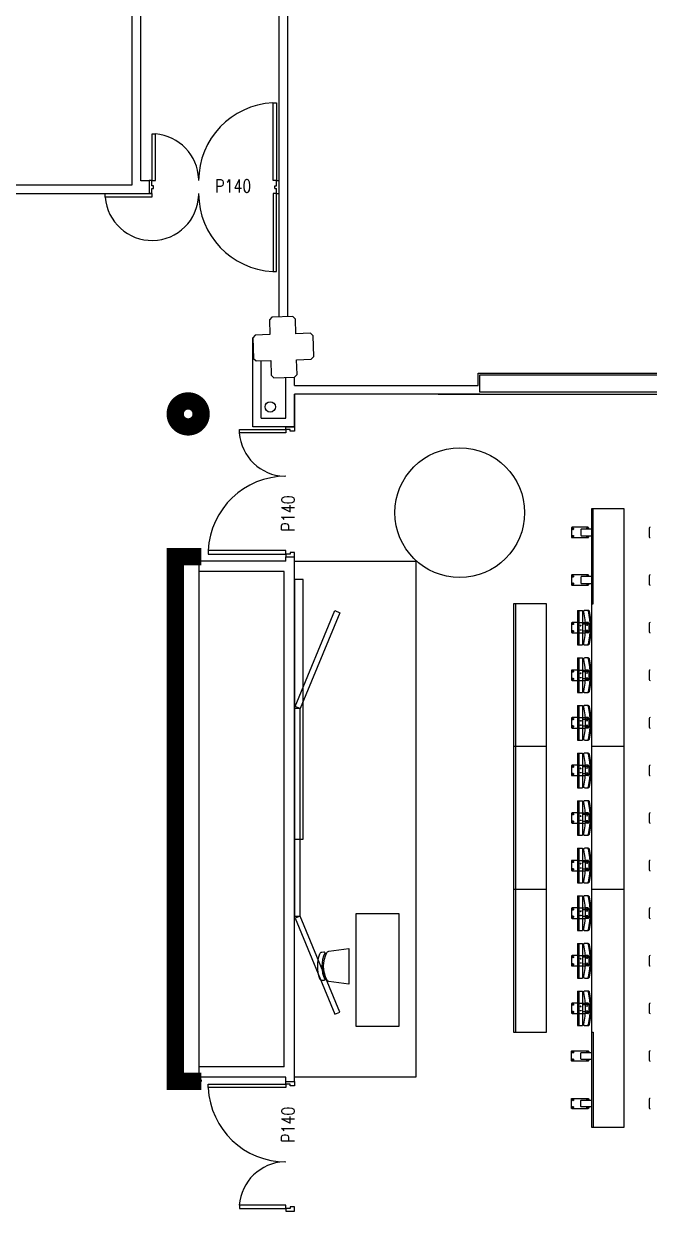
# Model space of a CAD drawing. Header units: centimetres. Extents: x -1707 to 3112, y 43 to 5669.
# Drawn here: x 147.8 to 155.03, y 52.8 to 66.52 of the extents above; entities that cross this region are included whole.
import ezdxf
from ezdxf.enums import TextEntityAlignment as Align

# ---------------------------------------------------------------- set-up
doc = ezdxf.new("R2010")
doc.units = ezdxf.units.CM
doc.header["$LTSCALE"] = 100
doc.header["$MEASUREMENT"] = 0
doc.linetypes.add('CACHE', pattern=[0.375, 0.25, -0.125])
doc.layers.add('1-cloison', color=9, linetype='Continuous')
doc.styles.add('ATT', font='ROMANS', dxfattribs={"width": 0.8, "height": 0.15})

# ---------------------------------------------------------------- blocks, each defined once
blk = doc.blocks.new('P140c10g')
for p, q in [((3, 99.9), (3, 10)), ((7, 99.9), (3, 99.9)), ((7, 10), (7, 99.9)), ((143, 10), (143, 63.9)), ((143, 63.9), (147, 63.9)), ((147, 63.9), (147, 10)), ((0, 10), (0, 0)), ((3, 10), (0, 10)), ((0, 0), (5, 0)), ((3, 10), (7, 10)), ((3, 5), (3, 10)), ((5, 5), (3, 5)), ((5, 0), (5, 5)), ((147, 10), (143, 10)), ((145, 0), (145, 5)), ((145, 5), (147, 5)), ((150, 0), (145, 0)), ((147, 10), (150, 10)), ((147, 5), (147, 10)), ((150, 10), (150, 0))]:
    blk.add_line(p, q)
for centre, radius, start, end in [((3, 10), 90, 0, 87.2706), ((147, 10), 54.1, 94.2439, 177.9959)]:
    blk.add_arc(centre, radius, start, end)
at = {"style": 'ATT', "width": 0.8, "flags": 8}
blk.add_attdef('REF1', text='', height=15, dxfattribs=at).set_placement((50, 0), align=Align.CENTER)
blk = doc.blocks.new('P140c10d')
for p, q in [((-7, 99.9), (-3, 99.9)), ((-7, 10), (-7, 99.9)), ((-3, 99.9), (-3, 10)), ((-143, 63.9), (-147, 63.9)), ((-147, 63.9), (-147, 10)), ((-143, 10), (-143, 63.9)), ((-150, 10), (-150, 0)), ((-147, 10), (-150, 10)), ((-150, 0), (-145, 0)), ((-147, 10), (-143, 10)), ((-147, 5), (-147, 10)), ((-145, 5), (-147, 5)), ((-145, 0), (-145, 5)), ((-3, 10), (-7, 10)), ((-5, 0), (-5, 5)), ((-5, 5), (-3, 5)), ((0, 0), (-5, 0)), ((-3, 10), (0, 10)), ((-3, 5), (-3, 10)), ((0, 10), (0, 0))]:
    blk.add_line(p, q)
for centre, radius, start, end in [((-3, 10), 90, 92.7294, 180), ((-147, 10), 54.1, 2.0041, 85.7561)]:
    blk.add_arc(centre, radius, start, end)
at = {"style": 'ATT', "width": 0.8, "flags": 8}
blk.add_attdef('REF1', text='', height=15, dxfattribs=at).set_placement((-50, 0), align=Align.CENTER)
blk = doc.blocks.new('A$C52C33C4F')
for points in [[(-31.1, -16.4, -0.27999), (-33.5, -14.5, -0.175744), (-33.5, 14.5, -0.27999), (-31.1, 16.4), (-28.9, 16.6, -0.586174), (-27.9, 15.3, 0.212675), (-27.9, -15.3, -0.586174), (-28.9, -16.6), (-31.1, -16.4)], [(-31.1, -16.4, -0.27999), (-33.5, -14.5, -0.175744), (-33.5, 14.5, -0.27999), (-31.1, 16.4), (-28.9, 16.6, -0.586174), (-27.9, 15.3, 0.212675), (-27.9, -15.3, -0.586174), (-28.9, -16.6), (-31.1, -16.4)], [(-25.5, -15.8, -0.233679), (-25.5, 15.8, -0.250239), (-23.3, 17.4), (0, 20.5), (0, -20.5), (-23.3, -17.4, -0.250239)]]:
    blk.add_lwpolyline(points, format="xyb", close=True)

msp = doc.modelspace()

# ---------------------------------------------------------------- linework, layer by layer
at = {"layer": '1-cloison', "color": 7}
for p, q in [((149.048, 64.656), (149.048, 69.38)), ((149.148, 64.705), (149.148, 69.273)), ((150.748, 63.131), (150.748, 67.646)), ((150.848, 63.134), (150.848, 67.646)), ((150.678, 65.605), (150.718, 65.605)), ((150.678, 64.706), (150.678, 65.605)), ((150.718, 65.605), (150.718, 64.706)), ((149.318, 65.245), (149.278, 65.245)), ((149.278, 65.245), (149.278, 64.706)), ((149.318, 64.706), (149.318, 65.245)), ((146.882, 64.656), (149.048, 64.656)), ((149.248, 64.706), (149.248, 64.556)), ((149.278, 64.706), (149.248, 64.706)), ((149.278, 64.706), (149.318, 64.706)), ((149.278, 64.646), (149.278, 64.706)), ((149.298, 64.646), (149.278, 64.646)), ((149.298, 64.616), (149.298, 64.646)), ((150.718, 64.706), (150.678, 64.706)), ((150.698, 64.646), (150.718, 64.646)), ((150.698, 64.616), (150.698, 64.646)), ((150.718, 64.706), (150.748, 64.706)), ((150.718, 64.646), (150.718, 64.706)), ((150.748, 64.556), (150.748, 64.706)), ((146.882, 64.556), (149.128, 64.556)), ((147.545, 64.556), (149.248, 64.556)), ((148.738, 64.556), (149.278, 64.556)), ((148.738, 64.516), (148.738, 64.556)), ((149.278, 64.516), (148.738, 64.516)), ((149.278, 64.556), (149.248, 64.556)), ((149.278, 64.556), (149.278, 64.616)), ((149.278, 64.616), (149.298, 64.616)), ((149.278, 64.556), (149.278, 64.516)), ((150.678, 64.556), (150.678, 63.657)), ((150.718, 64.556), (150.678, 64.556)), ((150.698, 64.616), (150.718, 64.616)), ((150.718, 64.556), (150.718, 64.616)), ((150.718, 64.556), (150.748, 64.556)), ((150.718, 63.657), (150.718, 64.556)), ((150.848, 64.092), (150.848, 64.122)), ((150.678, 63.657), (150.718, 63.657)), ((150.443, 61.86), (150.443, 62.891)), ((150.543, 62.34), (150.543, 62.627)), ((153.05, 62.48), (160.429, 62.48)), ((153.05, 62.34), (153.05, 62.48)), ((150.543, 61.96), (150.543, 62.34)), ((150.828, 62.24), (150.828, 62.434)), ((150.928, 62.339), (150.928, 62.434)), ((150.828, 61.96), (150.828, 62.24)), ((150.928, 61.86), (150.928, 62.24)), ((152.588, 62.24), (159.959, 62.24)), ((154.359, 60.915), (154.359, 53.765)), ((154.739, 60.915), (154.359, 60.915)), ((154.359, 60.915), (154.359, 53.765)), ((154.381, 59.815), (154.381, 60.915)), ((154.739, 53.765), (154.739, 60.915)), ((155.028, 60.69), (155.028, 60.59)), ((155.028, 60.14), (155.028, 60.04)), ((153.839, 59.815), (153.459, 59.815)), ((153.459, 59.815), (153.459, 54.865)), ((153.481, 59.815), (153.481, 54.865)), ((153.839, 54.865), (153.839, 59.815)), ((154.359, 59.815), (154.381, 59.815)), ((154.128, 59.59), (154.128, 59.49)), ((154.199, 59.6), (154.138, 59.6)), ((154.255, 59.6), (154.286, 59.6)), ((154.287, 59.58), (154.255, 59.58)), ((155.028, 59.59), (155.028, 59.49)), ((154.138, 59.48), (154.199, 59.48)), ((154.287, 59.5), (154.255, 59.5)), ((154.255, 59.48), (154.286, 59.48)), ((154.128, 59.04), (154.128, 58.94)), ((154.199, 59.05), (154.138, 59.05)), ((154.255, 59.05), (154.286, 59.05)), ((154.287, 59.03), (154.255, 59.03)), ((155.028, 59.04), (155.028, 58.94)), ((154.138, 58.93), (154.199, 58.93)), ((154.287, 58.95), (154.255, 58.95)), ((154.255, 58.93), (154.286, 58.93)), ((154.128, 58.49), (154.128, 58.39)), ((154.199, 58.5), (154.138, 58.5)), ((154.255, 58.5), (154.286, 58.5)), ((154.287, 58.48), (154.255, 58.48)), ((155.028, 58.49), (155.028, 58.39)), ((154.138, 58.38), (154.199, 58.38)), ((154.287, 58.4), (154.255, 58.4)), ((154.255, 58.38), (154.286, 58.38)), ((153.839, 58.165), (153.459, 58.165)), ((154.739, 58.165), (154.359, 58.165)), ((154.128, 57.94), (154.128, 57.84)), ((154.199, 57.95), (154.138, 57.95)), ((154.255, 57.95), (154.286, 57.95)), ((154.287, 57.93), (154.255, 57.93)), ((155.028, 57.94), (155.028, 57.84)), ((154.138, 57.83), (154.199, 57.83)), ((154.287, 57.85), (154.255, 57.85)), ((154.255, 57.83), (154.286, 57.83)), ((154.128, 57.39), (154.128, 57.29)), ((154.199, 57.4), (154.138, 57.4)), ((154.255, 57.4), (154.286, 57.4)), ((154.287, 57.38), (154.255, 57.38)), ((155.028, 57.39), (155.028, 57.29)), ((154.138, 57.28), (154.199, 57.28)), ((154.287, 57.3), (154.255, 57.3)), ((154.255, 57.28), (154.286, 57.28)), ((154.128, 56.84), (154.128, 56.74)), ((154.199, 56.85), (154.138, 56.85)), ((154.255, 56.85), (154.286, 56.85)), ((154.287, 56.83), (154.255, 56.83)), ((155.028, 56.84), (155.028, 56.74)), ((154.138, 56.73), (154.199, 56.73)), ((154.287, 56.75), (154.255, 56.75)), ((154.255, 56.73), (154.286, 56.73)), ((153.839, 56.515), (153.459, 56.515)), ((154.739, 56.515), (154.359, 56.515)), ((154.128, 56.29), (154.128, 56.19)), ((154.199, 56.3), (154.138, 56.3)), ((154.255, 56.3), (154.286, 56.3)), ((154.287, 56.28), (154.255, 56.28)), ((155.028, 56.29), (155.028, 56.19)), ((152.136, 56.234), (151.636, 56.234)), ((151.636, 56.234), (151.636, 54.934)), ((152.136, 54.934), (152.136, 56.234)), ((154.138, 56.18), (154.199, 56.18)), ((154.287, 56.2), (154.255, 56.2)), ((154.255, 56.18), (154.286, 56.18)), ((154.128, 55.74), (154.128, 55.64)), ((154.199, 55.75), (154.138, 55.75)), ((154.255, 55.75), (154.286, 55.75)), ((154.287, 55.73), (154.255, 55.73)), ((155.028, 55.74), (155.028, 55.64)), ((154.138, 55.63), (154.199, 55.63)), ((154.287, 55.65), (154.255, 55.65)), ((154.255, 55.63), (154.286, 55.63)), ((154.128, 55.19), (154.128, 55.09)), ((154.199, 55.2), (154.138, 55.2)), ((154.255, 55.2), (154.286, 55.2)), ((154.287, 55.18), (154.255, 55.18)), ((155.028, 55.19), (155.028, 55.09)), ((154.138, 55.08), (154.199, 55.08)), ((154.287, 55.1), (154.255, 55.1)), ((154.255, 55.08), (154.286, 55.08)), ((151.636, 54.934), (152.136, 54.934)), ((153.459, 54.865), (153.839, 54.865)), ((154.359, 54.865), (154.381, 54.865)), ((154.381, 54.865), (154.381, 53.765)), ((155.028, 54.64), (155.028, 54.54)), ((149.848, 54.315), (149.848, 54.295)), ((152.328, 54.345), (150.928, 54.345)), ((150.928, 54.315), (150.928, 54.315)), ((155.028, 54.09), (155.028, 53.99)), ((154.359, 53.765), (154.739, 53.765))]:
    msp.add_line(p, q, dxfattribs=at)
at = {"layer": '1-cloison', "color": 7, "ltscale": 2}
for p, q in [((149.248, 64.705), (149.148, 64.705)), ((150.828, 60.31), (149.823, 60.31)), ((150.828, 60.31), (150.828, 60.36)), ((150.928, 54.345), (150.928, 60.36)), ((150.928, 54.295), (150.928, 60.34)), ((150.808, 60.19), (149.823, 60.19)), ((150.808, 54.465), (150.808, 60.19)), ((150.808, 54.465), (149.823, 54.465)), ((150.599, 54.465), (149.823, 54.465)), ((150.599, 54.345), (149.823, 54.345)), ((150.828, 54.345), (150.599, 54.345)), ((150.828, 54.295), (150.828, 54.345)), ((150.828, 54.295), (150.828, 54.315)), ((150.828, 54.295), (150.828, 54.315)), ((150.828, 54.295), (150.828, 54.315))]:
    msp.add_line(p, q, dxfattribs=at)
at = {"layer": '1-cloison', "color": 7, "linetype": 'ByBlock'}
for p, q in [((154.199, 59.74), (154.199, 59.34)), ((154.199, 59.74), (154.255, 59.74)), ((154.216, 59.74), (154.216, 59.34)), ((154.255, 59.74), (154.255, 59.34)), ((154.199, 59.34), (154.255, 59.34)), ((154.199, 59.19), (154.199, 58.79)), ((154.199, 59.19), (154.255, 59.19)), ((154.216, 59.19), (154.216, 58.79)), ((154.255, 59.19), (154.255, 58.79)), ((154.199, 58.79), (154.255, 58.79)), ((154.199, 58.64), (154.199, 58.24)), ((154.199, 58.64), (154.255, 58.64)), ((154.216, 58.64), (154.216, 58.24)), ((154.255, 58.64), (154.255, 58.24)), ((154.199, 58.24), (154.255, 58.24)), ((154.199, 58.09), (154.199, 57.69)), ((154.199, 58.09), (154.255, 58.09)), ((154.216, 58.09), (154.216, 57.69)), ((154.255, 58.09), (154.255, 57.69)), ((154.199, 57.69), (154.255, 57.69)), ((154.199, 57.54), (154.199, 57.14)), ((154.199, 57.54), (154.255, 57.54)), ((154.216, 57.54), (154.216, 57.14)), ((154.255, 57.54), (154.255, 57.14)), ((154.199, 57.14), (154.255, 57.14)), ((154.199, 56.99), (154.199, 56.59)), ((154.199, 56.99), (154.255, 56.99)), ((154.216, 56.99), (154.216, 56.59)), ((154.255, 56.99), (154.255, 56.59)), ((154.199, 56.59), (154.255, 56.59)), ((154.199, 56.44), (154.199, 56.04)), ((154.199, 56.44), (154.255, 56.44)), ((154.216, 56.44), (154.216, 56.04)), ((154.255, 56.44), (154.255, 56.04)), ((154.199, 56.04), (154.255, 56.04)), ((154.199, 55.89), (154.199, 55.49)), ((154.199, 55.89), (154.255, 55.89)), ((154.216, 55.89), (154.216, 55.49)), ((154.255, 55.89), (154.255, 55.49)), ((154.199, 55.49), (154.255, 55.49)), ((154.199, 55.34), (154.199, 54.94)), ((154.199, 55.34), (154.255, 55.34)), ((154.216, 55.34), (154.216, 54.94)), ((154.255, 55.34), (154.255, 54.94)), ((154.199, 54.94), (154.255, 54.94))]:
    msp.add_line(p, q, dxfattribs=at)
at = {"layer": '1-cloison', "color": 7, "linetype": 'CACHE'}
for p, q in [((154.199, 59.6), (154.255, 59.6)), ((154.318, 59.6), (154.286, 59.6)), ((154.328, 59.59), (154.328, 59.49)), ((154.199, 59.48), (154.255, 59.48)), ((154.318, 59.48), (154.286, 59.48)), ((154.199, 59.05), (154.255, 59.05)), ((154.318, 59.05), (154.286, 59.05)), ((154.328, 59.04), (154.328, 58.94)), ((154.199, 58.93), (154.255, 58.93)), ((154.318, 58.93), (154.286, 58.93)), ((154.199, 58.5), (154.255, 58.5)), ((154.318, 58.5), (154.286, 58.5)), ((154.328, 58.49), (154.328, 58.39)), ((154.199, 58.38), (154.255, 58.38)), ((154.318, 58.38), (154.286, 58.38)), ((154.199, 57.95), (154.255, 57.95)), ((154.318, 57.95), (154.286, 57.95)), ((154.328, 57.94), (154.328, 57.84)), ((154.199, 57.83), (154.255, 57.83)), ((154.318, 57.83), (154.286, 57.83)), ((154.199, 57.4), (154.255, 57.4)), ((154.318, 57.4), (154.286, 57.4)), ((154.328, 57.39), (154.328, 57.29)), ((154.199, 57.28), (154.255, 57.28)), ((154.318, 57.28), (154.286, 57.28)), ((154.199, 56.85), (154.255, 56.85)), ((154.318, 56.85), (154.286, 56.85)), ((154.328, 56.84), (154.328, 56.74)), ((154.199, 56.73), (154.255, 56.73)), ((154.318, 56.73), (154.286, 56.73)), ((154.199, 56.3), (154.255, 56.3)), ((154.318, 56.3), (154.286, 56.3)), ((154.328, 56.29), (154.328, 56.19)), ((154.199, 56.18), (154.255, 56.18)), ((154.318, 56.18), (154.286, 56.18)), ((154.199, 55.75), (154.255, 55.75)), ((154.318, 55.75), (154.286, 55.75)), ((154.328, 55.74), (154.328, 55.64)), ((154.199, 55.63), (154.255, 55.63)), ((154.318, 55.63), (154.286, 55.63)), ((154.199, 55.2), (154.255, 55.2)), ((154.318, 55.2), (154.286, 55.2)), ((154.328, 55.19), (154.328, 55.09)), ((154.199, 55.08), (154.255, 55.08)), ((154.318, 55.08), (154.286, 55.08))]:
    msp.add_line(p, q, dxfattribs=at)
at = {"layer": '1-cloison', "color": 7}
for points in [[(160.429, 63.34), (160.629, 63.34), (160.629, 62.26), (153.07, 62.26), (153.07, 62.46), (160.429, 62.46), (160.429, 63.34)], [(154.304, 60.68), (154.303, 60.682), (154.307, 60.689), (154.314, 60.689), (154.318, 60.682), (154.317, 60.68)], [(154.304, 60.6), (154.303, 60.598), (154.307, 60.592), (154.314, 60.592), (154.318, 60.598), (154.317, 60.6)], [(154.304, 60.13), (154.303, 60.132), (154.307, 60.139), (154.314, 60.139), (154.318, 60.132), (154.317, 60.13)], [(154.304, 60.05), (154.303, 60.048), (154.307, 60.042), (154.314, 60.042), (154.318, 60.048), (154.317, 60.05)], [(154.304, 54.63), (154.303, 54.632), (154.307, 54.639), (154.314, 54.639), (154.318, 54.632), (154.317, 54.63)], [(154.304, 54.55), (154.303, 54.548), (154.307, 54.542), (154.314, 54.542), (154.318, 54.548), (154.317, 54.55)], [(154.304, 54.08), (154.303, 54.082), (154.307, 54.089), (154.314, 54.089), (154.318, 54.082), (154.317, 54.08)], [(154.304, 54), (154.303, 53.998), (154.307, 53.992), (154.314, 53.992), (154.318, 53.998), (154.317, 54)]]:
    msp.add_lwpolyline(points, dxfattribs=at)
at = {"layer": '1-cloison', "color": 7, "flags": 128}
msp.add_lwpolyline([(150.666, 63.128), (150.637, 63.097), (150.642, 62.928), (150.473, 62.922), (150.443, 62.891), (150.451, 62.652), (150.482, 62.622), (150.652, 62.628), (150.657, 62.458), (150.688, 62.429), (150.928, 62.436), (150.957, 62.467), (150.951, 62.637), (151.121, 62.642), (151.15, 62.673), (151.143, 62.913), (151.112, 62.942), (150.942, 62.937), (150.937, 63.107), (150.906, 63.136)], close=True, dxfattribs=at)
at = {"layer": '1-cloison', "color": 7, "ltscale": 2}
for points in [[(150.928, 62.339), (153.05, 62.34)], [(150.928, 62.24), (150.928, 62.24), (150.928, 61.86), (150.443, 61.86), (150.443, 61.86)], [(153.07, 62.24), (153.07, 62.24), (153.07, 62.24), (150.928, 62.24)], [(150.543, 61.96), (150.828, 61.96)]]:
    msp.add_lwpolyline(points, dxfattribs=at)
at = {"layer": '1-cloison', "color": 7, "linetype": 'Continuous', "ltscale": 2, "const_width": 0.2, "elevation": 0.2}
msp.add_lwpolyline([(149.547, 62.01, 1.000137), (149.847, 62.01, 0.999863), (149.547, 62.01, 2.711604)], format="xyb", dxfattribs=at)
at = {"layer": '1-cloison', "color": 7}
for points in [[(154.328, 60.68), (154.328, 60.69, 0.414214), (154.318, 60.7), (154.138, 60.7, 0.414214), (154.128, 60.69), (154.128, 60.59, 0.414214), (154.138, 60.58), (154.318, 60.58, 0.414214), (154.328, 60.59), (154.328, 60.6)], [(154.352, 60.68), (154.244, 60.68, 0.414214), (154.239, 60.675), (154.239, 60.605, 0.414214), (154.244, 60.6), (154.352, 60.6)], [(154.328, 60.13), (154.328, 60.14, 0.414214), (154.318, 60.15), (154.138, 60.15, 0.414214), (154.128, 60.14), (154.128, 60.04, 0.414214), (154.138, 60.03), (154.318, 60.03, 0.414214), (154.328, 60.04), (154.328, 60.05)], [(154.352, 60.13), (154.244, 60.13, 0.414214), (154.239, 60.125), (154.239, 60.055, 0.414214), (154.244, 60.05), (154.352, 60.05)], [(154.328, 54.55), (154.328, 54.54, -0.414214), (154.318, 54.53), (154.138, 54.53, -0.414214), (154.128, 54.54), (154.128, 54.64, -0.414214), (154.138, 54.65), (154.318, 54.65, -0.414214), (154.328, 54.64), (154.328, 54.63)], [(154.352, 54.55), (154.244, 54.55, -0.414214), (154.239, 54.555), (154.239, 54.625, -0.414214), (154.244, 54.63), (154.352, 54.63)], [(154.328, 54), (154.328, 53.99, -0.414214), (154.318, 53.98), (154.138, 53.98, -0.414214), (154.128, 53.99), (154.128, 54.09, -0.414214), (154.138, 54.1), (154.318, 54.1, -0.414214), (154.328, 54.09), (154.328, 54.08)], [(154.352, 54), (154.244, 54, -0.414214), (154.239, 54.005), (154.239, 54.075, -0.414214), (154.244, 54.08), (154.352, 54.08)]]:
    msp.add_lwpolyline(points, format="xyb", dxfattribs=at)
for points in [[(154.143, 60.689), (154.139, 60.682), (154.143, 60.676), (154.15, 60.676), (154.154, 60.682), (154.15, 60.689)], [(154.143, 60.592), (154.139, 60.598), (154.143, 60.605), (154.15, 60.605), (154.154, 60.598), (154.15, 60.592)], [(149.572, 54.345), (149.823, 54.345), (149.823, 60.31), (149.572, 60.31)], [(150.928, 60.31), (152.328, 60.31), (152.328, 54.345), (150.928, 54.345)], [(154.143, 60.139), (154.139, 60.132), (154.143, 60.126), (154.15, 60.126), (154.154, 60.132), (154.15, 60.139)], [(151.028, 60.095), (150.928, 60.095), (150.928, 57.095), (151.028, 57.095)], [(154.143, 60.042), (154.139, 60.048), (154.143, 60.055), (154.15, 60.055), (154.154, 60.048), (154.15, 60.042)], [(150.991, 58.605), (150.933, 58.629), (151.394, 59.737), (151.452, 59.713)], [(154.15, 59.589), (154.153, 59.583), (154.15, 59.576), (154.142, 59.576), (154.138, 59.583), (154.142, 59.589)], [(154.15, 59.491), (154.153, 59.498), (154.15, 59.504), (154.142, 59.504), (154.138, 59.498), (154.142, 59.491)], [(154.15, 59.039), (154.153, 59.033), (154.15, 59.026), (154.142, 59.026), (154.138, 59.033), (154.142, 59.039)], [(154.15, 58.941), (154.153, 58.948), (154.15, 58.954), (154.142, 58.954), (154.138, 58.948), (154.142, 58.941)], [(150.991, 58.605), (150.928, 58.605), (150.928, 56.205), (150.991, 56.205)], [(154.15, 58.489), (154.153, 58.483), (154.15, 58.476), (154.142, 58.476), (154.138, 58.483), (154.142, 58.489)], [(154.15, 58.391), (154.153, 58.398), (154.15, 58.404), (154.142, 58.404), (154.138, 58.398), (154.142, 58.391)], [(154.15, 57.939), (154.153, 57.933), (154.15, 57.926), (154.142, 57.926), (154.138, 57.933), (154.142, 57.939)], [(154.15, 57.841), (154.153, 57.848), (154.15, 57.854), (154.142, 57.854), (154.138, 57.848), (154.142, 57.841)], [(154.15, 57.389), (154.153, 57.383), (154.15, 57.376), (154.142, 57.376), (154.138, 57.383), (154.142, 57.389)], [(154.15, 57.291), (154.153, 57.298), (154.15, 57.304), (154.142, 57.304), (154.138, 57.298), (154.142, 57.291)], [(154.15, 56.839), (154.153, 56.833), (154.15, 56.826), (154.142, 56.826), (154.138, 56.833), (154.142, 56.839)], [(154.15, 56.741), (154.153, 56.748), (154.15, 56.754), (154.142, 56.754), (154.138, 56.748), (154.142, 56.741)], [(154.15, 56.289), (154.153, 56.283), (154.15, 56.276), (154.142, 56.276), (154.138, 56.283), (154.142, 56.289)], [(150.991, 56.205), (150.933, 56.181), (151.394, 55.073), (151.452, 55.097)], [(154.15, 56.191), (154.153, 56.198), (154.15, 56.204), (154.142, 56.204), (154.138, 56.198), (154.142, 56.191)], [(154.15, 55.739), (154.153, 55.733), (154.15, 55.726), (154.142, 55.726), (154.138, 55.733), (154.142, 55.739)], [(154.15, 55.641), (154.153, 55.648), (154.15, 55.654), (154.142, 55.654), (154.138, 55.648), (154.142, 55.641)], [(154.15, 55.189), (154.153, 55.183), (154.15, 55.176), (154.142, 55.176), (154.138, 55.183), (154.142, 55.189)], [(154.15, 55.091), (154.153, 55.098), (154.15, 55.104), (154.142, 55.104), (154.138, 55.098), (154.142, 55.091)], [(154.143, 54.639), (154.139, 54.632), (154.143, 54.626), (154.15, 54.626), (154.154, 54.632), (154.15, 54.639)], [(154.143, 54.542), (154.139, 54.548), (154.143, 54.555), (154.15, 54.555), (154.154, 54.548), (154.15, 54.542)], [(154.143, 54.089), (154.139, 54.082), (154.143, 54.076), (154.15, 54.076), (154.154, 54.082), (154.15, 54.089)], [(154.143, 53.992), (154.139, 53.998), (154.143, 54.005), (154.15, 54.005), (154.154, 53.998), (154.15, 53.992)]]:
    msp.add_lwpolyline(points, close=True, dxfattribs=at)
at = {"layer": '1-cloison', "color": 7, "ltscale": 2, "const_width": 0.2, "elevation": 0.2}
msp.add_lwpolyline([(149.848, 60.36), (149.547, 60.36), (149.547, 54.295), (149.848, 54.295)], dxfattribs=at)
at = {"layer": '1-cloison', "color": 7, "linetype": 'ByBlock'}
for points in [[(154.267, 59.359, 0.483507), (154.282, 59.34), (154.322, 59.34, 0.345619), (154.336, 59.352, 0.120525), (154.336, 59.729, 0.345528), (154.321, 59.74), (154.282, 59.74, 0.483604), (154.267, 59.722, -0.115929)], [(154.267, 58.809, 0.483507), (154.282, 58.79), (154.322, 58.79, 0.345619), (154.336, 58.802, 0.120525), (154.336, 59.179, 0.345528), (154.321, 59.19), (154.282, 59.19, 0.483604), (154.267, 59.172, -0.115929)], [(154.267, 58.259, 0.483507), (154.282, 58.24), (154.322, 58.24, 0.345619), (154.336, 58.252, 0.120525), (154.336, 58.629, 0.345528), (154.321, 58.64), (154.282, 58.64, 0.483604), (154.267, 58.622, -0.115929)], [(154.267, 57.709, 0.483507), (154.282, 57.69), (154.322, 57.69, 0.345619), (154.336, 57.702, 0.120525), (154.336, 58.079, 0.345528), (154.321, 58.09), (154.282, 58.09, 0.483604), (154.267, 58.072, -0.115929)], [(154.267, 57.159, 0.483507), (154.282, 57.14), (154.322, 57.14, 0.345619), (154.336, 57.152, 0.120525), (154.336, 57.529, 0.345528), (154.321, 57.54), (154.282, 57.54, 0.483604), (154.267, 57.522, -0.115929)], [(154.267, 56.609, 0.483507), (154.282, 56.59), (154.322, 56.59, 0.345619), (154.336, 56.602, 0.120525), (154.336, 56.979, 0.345528), (154.321, 56.99), (154.282, 56.99, 0.483604), (154.267, 56.972, -0.115929)], [(154.267, 56.059, 0.483507), (154.282, 56.04), (154.322, 56.04, 0.345619), (154.336, 56.052, 0.120525), (154.336, 56.429, 0.345528), (154.321, 56.44), (154.282, 56.44, 0.483604), (154.267, 56.422, -0.115929)], [(154.267, 55.509, 0.483507), (154.282, 55.49), (154.322, 55.49, 0.345619), (154.336, 55.502, 0.120525), (154.336, 55.879, 0.345528), (154.321, 55.89), (154.282, 55.89, 0.483604), (154.267, 55.872, -0.115929)], [(154.267, 54.959, 0.483507), (154.282, 54.94), (154.322, 54.94, 0.345619), (154.336, 54.952, 0.120525), (154.336, 55.329, 0.345528), (154.321, 55.34), (154.282, 55.34, 0.483604), (154.267, 55.322, -0.115929)]]:
    msp.add_lwpolyline(points, format="xyb", close=True, dxfattribs=at)
for points in [[(154.31, 59.34, 0.345619), (154.324, 59.352, 0.120525), (154.324, 59.729, 0.345528), (154.309, 59.74)], [(154.31, 58.79, 0.345619), (154.324, 58.802, 0.120525), (154.324, 59.179, 0.345528), (154.309, 59.19)], [(154.31, 58.24, 0.345619), (154.324, 58.252, 0.120525), (154.324, 58.629, 0.345528), (154.309, 58.64)], [(154.31, 57.69, 0.345619), (154.324, 57.702, 0.120525), (154.324, 58.079, 0.345528), (154.309, 58.09)], [(154.31, 57.14, 0.345619), (154.324, 57.152, 0.120525), (154.324, 57.529, 0.345528), (154.309, 57.54)], [(154.31, 56.59, 0.345619), (154.324, 56.602, 0.120525), (154.324, 56.979, 0.345528), (154.309, 56.99)], [(154.31, 56.04, 0.345619), (154.324, 56.052, 0.120525), (154.324, 56.429, 0.345528), (154.309, 56.44)], [(154.31, 55.49, 0.345619), (154.324, 55.502, 0.120525), (154.324, 55.879, 0.345528), (154.309, 55.89)], [(154.31, 54.94, 0.345619), (154.324, 54.952, 0.120525), (154.324, 55.329, 0.345528), (154.309, 55.34)]]:
    msp.add_lwpolyline(points, format="xyb", dxfattribs=at)
at = {"layer": '1-cloison', "color": 7, "linetype": 'CACHE'}
for points in [[(154.307, 59.589), (154.303, 59.583), (154.307, 59.576), (154.315, 59.576), (154.318, 59.583), (154.315, 59.589)], [(154.307, 59.491), (154.303, 59.498), (154.307, 59.504), (154.315, 59.504), (154.318, 59.498), (154.315, 59.491)], [(154.307, 59.039), (154.303, 59.033), (154.307, 59.026), (154.315, 59.026), (154.318, 59.033), (154.315, 59.039)], [(154.307, 58.941), (154.303, 58.948), (154.307, 58.954), (154.315, 58.954), (154.318, 58.948), (154.315, 58.941)], [(154.307, 58.489), (154.303, 58.483), (154.307, 58.476), (154.315, 58.476), (154.318, 58.483), (154.315, 58.489)], [(154.307, 58.391), (154.303, 58.398), (154.307, 58.404), (154.315, 58.404), (154.318, 58.398), (154.315, 58.391)], [(154.307, 57.939), (154.303, 57.933), (154.307, 57.926), (154.315, 57.926), (154.318, 57.933), (154.315, 57.939)], [(154.307, 57.841), (154.303, 57.848), (154.307, 57.854), (154.315, 57.854), (154.318, 57.848), (154.315, 57.841)], [(154.307, 57.389), (154.303, 57.383), (154.307, 57.376), (154.315, 57.376), (154.318, 57.383), (154.315, 57.389)], [(154.307, 57.291), (154.303, 57.298), (154.307, 57.304), (154.315, 57.304), (154.318, 57.298), (154.315, 57.291)], [(154.307, 56.839), (154.303, 56.833), (154.307, 56.826), (154.315, 56.826), (154.318, 56.833), (154.315, 56.839)], [(154.307, 56.741), (154.303, 56.748), (154.307, 56.754), (154.315, 56.754), (154.318, 56.748), (154.315, 56.741)], [(154.307, 56.289), (154.303, 56.283), (154.307, 56.276), (154.315, 56.276), (154.318, 56.283), (154.315, 56.289)], [(154.307, 56.191), (154.303, 56.198), (154.307, 56.204), (154.315, 56.204), (154.318, 56.198), (154.315, 56.191)], [(154.307, 55.739), (154.303, 55.733), (154.307, 55.726), (154.315, 55.726), (154.318, 55.733), (154.315, 55.739)], [(154.307, 55.641), (154.303, 55.648), (154.307, 55.654), (154.315, 55.654), (154.318, 55.648), (154.315, 55.641)], [(154.307, 55.189), (154.303, 55.183), (154.307, 55.176), (154.315, 55.176), (154.318, 55.183), (154.315, 55.189)], [(154.307, 55.091), (154.303, 55.098), (154.307, 55.104), (154.315, 55.104), (154.318, 55.098), (154.315, 55.091)]]:
    msp.add_lwpolyline(points, close=True, dxfattribs=at)
at = {"layer": '1-cloison', "color": 7}
for centre, radius in [((149.697, 62.01), 0.15), ((152.837, 60.869), 0.75), ((154.146, 60.682), 0.008), ((154.146, 60.682), 0.0065), ((154.146, 60.598), 0.008), ((154.146, 60.598), 0.0065), ((154.146, 60.132), 0.008), ((154.146, 60.132), 0.0065), ((154.146, 60.048), 0.008), ((154.146, 60.048), 0.0065), ((154.146, 59.583), 0.008), ((154.146, 59.583), 0.0065), ((154.146, 59.498), 0.008), ((154.146, 59.498), 0.0065), ((154.146, 59.033), 0.008), ((154.146, 59.033), 0.0065), ((154.146, 58.948), 0.008), ((154.146, 58.948), 0.0065), ((154.146, 58.483), 0.008), ((154.146, 58.483), 0.0065), ((154.146, 58.398), 0.008), ((154.146, 58.398), 0.0065), ((154.146, 57.933), 0.008), ((154.146, 57.933), 0.0065), ((154.146, 57.848), 0.008), ((154.146, 57.848), 0.0065), ((154.146, 57.383), 0.008), ((154.146, 57.383), 0.0065), ((154.146, 57.298), 0.008), ((154.146, 57.298), 0.0065), ((154.146, 56.833), 0.008), ((154.146, 56.833), 0.0065), ((154.146, 56.748), 0.008), ((154.146, 56.748), 0.0065), ((154.146, 56.283), 0.008), ((154.146, 56.283), 0.0065), ((154.146, 56.198), 0.008), ((154.146, 56.198), 0.0065), ((154.146, 55.733), 0.008), ((154.146, 55.733), 0.0065), ((154.146, 55.648), 0.008), ((154.146, 55.648), 0.0065), ((154.146, 55.183), 0.008), ((154.146, 55.183), 0.0065), ((154.146, 55.098), 0.008), ((154.146, 55.098), 0.0065), ((154.146, 54.632), 0.008), ((154.146, 54.632), 0.0065), ((154.146, 54.548), 0.008), ((154.146, 54.548), 0.0065), ((154.146, 54.082), 0.008), ((154.146, 54.082), 0.0065), ((154.146, 53.998), 0.008), ((154.146, 53.998), 0.0065)]:
    msp.add_circle(centre, radius, dxfattribs=at)
at = {"layer": '1-cloison', "color": 7, "linetype": 'Continuous'}
msp.add_circle((150.646, 62.091), 0.06, dxfattribs=at)
at = {"layer": '1-cloison', "color": 7, "linetype": 'CACHE'}
for centre, radius in [((154.311, 59.583), 0.008), ((154.311, 59.583), 0.0065), ((154.311, 59.498), 0.008), ((154.311, 59.498), 0.0065), ((154.311, 59.033), 0.008), ((154.311, 59.033), 0.0065), ((154.311, 58.948), 0.008), ((154.311, 58.948), 0.0065), ((154.311, 58.483), 0.008), ((154.311, 58.483), 0.0065), ((154.311, 58.398), 0.008), ((154.311, 58.398), 0.0065), ((154.311, 57.933), 0.008), ((154.311, 57.933), 0.0065), ((154.311, 57.848), 0.008), ((154.311, 57.848), 0.0065), ((154.311, 57.383), 0.008), ((154.311, 57.383), 0.0065), ((154.311, 57.298), 0.008), ((154.311, 57.298), 0.0065), ((154.311, 56.833), 0.008), ((154.311, 56.833), 0.0065), ((154.311, 56.748), 0.008), ((154.311, 56.748), 0.0065), ((154.311, 56.283), 0.008), ((154.311, 56.283), 0.0065), ((154.311, 56.198), 0.008), ((154.311, 56.198), 0.0065), ((154.311, 55.733), 0.008), ((154.311, 55.733), 0.0065), ((154.311, 55.648), 0.008), ((154.311, 55.648), 0.0065), ((154.311, 55.183), 0.008), ((154.311, 55.183), 0.0065), ((154.311, 55.098), 0.008), ((154.311, 55.098), 0.0065)]:
    msp.add_circle(centre, radius, dxfattribs=at)
at = {"layer": '1-cloison', "color": 7}
for centre, radius, start, end in [((150.718, 64.706), 0.9, 92.7294, 180), ((149.278, 64.706), 0.541, 2.0041, 85.7561), ((149.278, 64.556), 0.541, 184.2439, 357.9959), ((150.718, 64.556), 0.9, 180, 267.2706), ((154.31, 60.682), 0.008, 345.5225, 194.4775), ((154.31, 60.682), 0.0065, 342.0798, 197.9202), ((155.038, 60.69), 0.01, 90, 180), ((154.31, 60.598), 0.008, 165.5225, 14.4775), ((154.31, 60.598), 0.0065, 162.0798, 17.9202), ((155.038, 60.59), 0.01, 180, 270), ((154.31, 60.132), 0.008, 345.5225, 194.4775), ((154.31, 60.132), 0.0065, 342.0798, 197.9202), ((155.038, 60.14), 0.01, 90, 180), ((154.31, 60.048), 0.008, 165.5225, 14.4775), ((154.31, 60.048), 0.0065, 162.0798, 17.9202), ((155.038, 60.04), 0.01, 180, 270), ((154.138, 59.59), 0.01, 90, 180), ((155.038, 59.59), 0.01, 90, 180), ((154.138, 59.49), 0.01, 180, 270), ((155.038, 59.49), 0.01, 180, 270), ((154.138, 59.04), 0.01, 90, 180), ((155.038, 59.04), 0.01, 90, 180), ((154.138, 58.94), 0.01, 180, 270), ((155.038, 58.94), 0.01, 180, 270), ((154.138, 58.49), 0.01, 90, 180), ((155.038, 58.49), 0.01, 90, 180), ((154.138, 58.39), 0.01, 180, 270), ((155.038, 58.39), 0.01, 180, 270), ((154.138, 57.94), 0.01, 90, 180), ((155.038, 57.94), 0.01, 90, 180), ((154.138, 57.84), 0.01, 180, 270), ((155.038, 57.84), 0.01, 180, 270), ((154.138, 57.39), 0.01, 90, 180), ((155.038, 57.39), 0.01, 90, 180), ((154.138, 57.29), 0.01, 180, 270), ((155.038, 57.29), 0.01, 180, 270), ((154.138, 56.84), 0.01, 90, 180), ((155.038, 56.84), 0.01, 90, 180), ((154.138, 56.74), 0.01, 180, 270), ((155.038, 56.74), 0.01, 180, 270), ((154.138, 56.29), 0.01, 90, 180), ((155.038, 56.29), 0.01, 90, 180), ((154.138, 56.19), 0.01, 180, 270), ((155.038, 56.19), 0.01, 180, 270), ((154.138, 55.74), 0.01, 90, 180), ((155.038, 55.74), 0.01, 90, 180), ((154.138, 55.64), 0.01, 180, 270), ((155.038, 55.64), 0.01, 180, 270), ((154.138, 55.19), 0.01, 90, 180), ((155.038, 55.19), 0.01, 90, 180), ((154.138, 55.09), 0.01, 180, 270), ((155.038, 55.09), 0.01, 180, 270), ((154.31, 54.632), 0.008, 345.5225, 194.4775), ((154.31, 54.632), 0.0065, 342.0798, 197.9202), ((155.038, 54.64), 0.01, 90, 180), ((154.31, 54.548), 0.008, 165.5225, 14.4775), ((154.31, 54.548), 0.0065, 162.0798, 17.9202), ((155.038, 54.54), 0.01, 180, 270), ((154.31, 54.082), 0.008, 345.5225, 194.4775), ((154.31, 54.082), 0.0065, 342.0798, 197.9202), ((155.038, 54.09), 0.01, 90, 180), ((154.31, 53.998), 0.008, 165.5225, 14.4775), ((154.31, 53.998), 0.0065, 162.0798, 17.9202), ((155.038, 53.99), 0.01, 180, 270)]:
    msp.add_arc(centre, radius, start, end, dxfattribs=at)
at = {"layer": '1-cloison', "color": 7, "linetype": 'CACHE'}
for centre, start, end in [((154.318, 59.59), 0, 90), ((154.318, 59.49), 270, 0), ((154.318, 59.04), 0, 90), ((154.318, 58.94), 270, 0), ((154.318, 58.49), 0, 90), ((154.318, 58.39), 270, 0), ((154.318, 57.94), 0, 90), ((154.318, 57.84), 270, 0), ((154.318, 57.39), 0, 90), ((154.318, 57.29), 270, 0), ((154.318, 56.84), 0, 90), ((154.318, 56.74), 270, 0), ((154.318, 56.29), 0, 90), ((154.318, 56.19), 270, 0), ((154.318, 55.74), 0, 90), ((154.318, 55.64), 270, 0), ((154.318, 55.19), 0, 90), ((154.318, 55.09), 270, 0)]:
    msp.add_arc(centre, 0.01, start, end, dxfattribs=at)
at = {"layer": '1-cloison', "color": 7, "linetype": 'ByBlock', "extrusion": (0, 0, -1)}
for centre, major_axis in [((154.231, 59.563), (0, 0.0025)), ((154.24, 59.563), (0, 0.0025)), ((154.295, 59.513), (0, -0.0025)), ((154.31, 59.513), (0, -0.0025)), ((154.231, 59.013), (0, 0.0025)), ((154.24, 59.013), (0, 0.0025)), ((154.295, 58.963), (0, -0.0025)), ((154.31, 58.963), (0, -0.0025)), ((154.231, 58.463), (0, 0.0025)), ((154.24, 58.463), (0, 0.0025)), ((154.295, 58.413), (0, -0.0025)), ((154.31, 58.413), (0, -0.0025)), ((154.231, 57.913), (0, 0.0025)), ((154.24, 57.913), (0, 0.0025)), ((154.295, 57.863), (0, -0.0025)), ((154.31, 57.863), (0, -0.0025)), ((154.231, 57.363), (0, 0.0025)), ((154.24, 57.363), (0, 0.0025)), ((154.295, 57.313), (0, -0.0025)), ((154.31, 57.313), (0, -0.0025)), ((154.231, 56.813), (0, 0.0025)), ((154.24, 56.813), (0, 0.0025)), ((154.295, 56.763), (0, -0.0025)), ((154.31, 56.763), (0, -0.0025)), ((154.231, 56.263), (0, 0.0025)), ((154.24, 56.263), (0, 0.0025)), ((154.295, 56.213), (0, -0.0025)), ((154.31, 56.213), (0, -0.0025)), ((154.231, 55.713), (0, 0.0025)), ((154.24, 55.713), (0, 0.0025)), ((154.295, 55.663), (0, -0.0025)), ((154.31, 55.663), (0, -0.0025)), ((154.231, 55.163), (0, 0.0025)), ((154.24, 55.163), (0, 0.0025)), ((154.295, 55.113), (0, -0.0025)), ((154.31, 55.113), (0, -0.0025))]:
    msp.add_ellipse(centre, major_axis=major_axis, ratio=0.390638, dxfattribs=at)
at = {"layer": '1-cloison', "color": 7, "linetype": 'ByBlock'}
for centre, major_axis in [((154.295, 59.563), (0, 0.0025)), ((154.31, 59.563), (0, 0.0025)), ((154.231, 59.513), (0, -0.0025)), ((154.24, 59.513), (0, -0.0025)), ((154.295, 59.013), (0, 0.0025)), ((154.31, 59.013), (0, 0.0025)), ((154.231, 58.963), (0, -0.0025)), ((154.24, 58.963), (0, -0.0025)), ((154.231, 58.413), (0, -0.0025)), ((154.24, 58.413), (0, -0.0025)), ((154.295, 58.463), (0, 0.0025)), ((154.31, 58.463), (0, 0.0025)), ((154.231, 57.863), (0, -0.0025)), ((154.24, 57.863), (0, -0.0025)), ((154.295, 57.913), (0, 0.0025)), ((154.31, 57.913), (0, 0.0025)), ((154.231, 57.313), (0, -0.0025)), ((154.24, 57.313), (0, -0.0025)), ((154.295, 57.363), (0, 0.0025)), ((154.31, 57.363), (0, 0.0025)), ((154.231, 56.763), (0, -0.0025)), ((154.24, 56.763), (0, -0.0025)), ((154.295, 56.813), (0, 0.0025)), ((154.31, 56.813), (0, 0.0025)), ((154.231, 56.213), (0, -0.0025)), ((154.24, 56.213), (0, -0.0025)), ((154.295, 56.263), (0, 0.0025)), ((154.31, 56.263), (0, 0.0025)), ((154.231, 55.663), (0, -0.0025)), ((154.24, 55.663), (0, -0.0025)), ((154.295, 55.713), (0, 0.0025)), ((154.31, 55.713), (0, 0.0025)), ((154.231, 55.113), (0, -0.0025)), ((154.24, 55.113), (0, -0.0025)), ((154.295, 55.163), (0, 0.0025)), ((154.31, 55.163), (0, 0.0025))]:
    msp.add_ellipse(centre, major_axis=major_axis, ratio=0.390638, dxfattribs=at)

# ---------------------------------------------------------------- block references
at = {"layer": '1-cloison', "color": 7, "xscale": 0.01, "yscale": 0.01, "zscale": 0.01, "rotation": 90}
for name, p in [('P140c10g', (150.928, 60.36)), ('P140c10d', (150.928, 54.295))]:
    msp.add_blockref(name, p, dxfattribs=at).add_auto_attribs({'REF1': 'P140'})
at = {"layer": '1-cloison', "color": 7, "extrusion": (0, 0, -1), "xscale": -0.01, "yscale": 0.01, "zscale": -0.01, "rotation": 359.9913170624225}
msp.add_blockref('A$C52C33C4F', (-151.555, 55.626), dxfattribs=at)

# ---------------------------------------------------------------- texts
at = {"layer": '1-cloison', "color": 7, "style": 'ATT', "width": 0.8, "flags": 8}
msp.add_attdef('P140', text='P140', height=0.15, dxfattribs=at).set_placement((150.218, 64.568), align=Align.CENTER)

doc.saveas('drawing.dxf')
